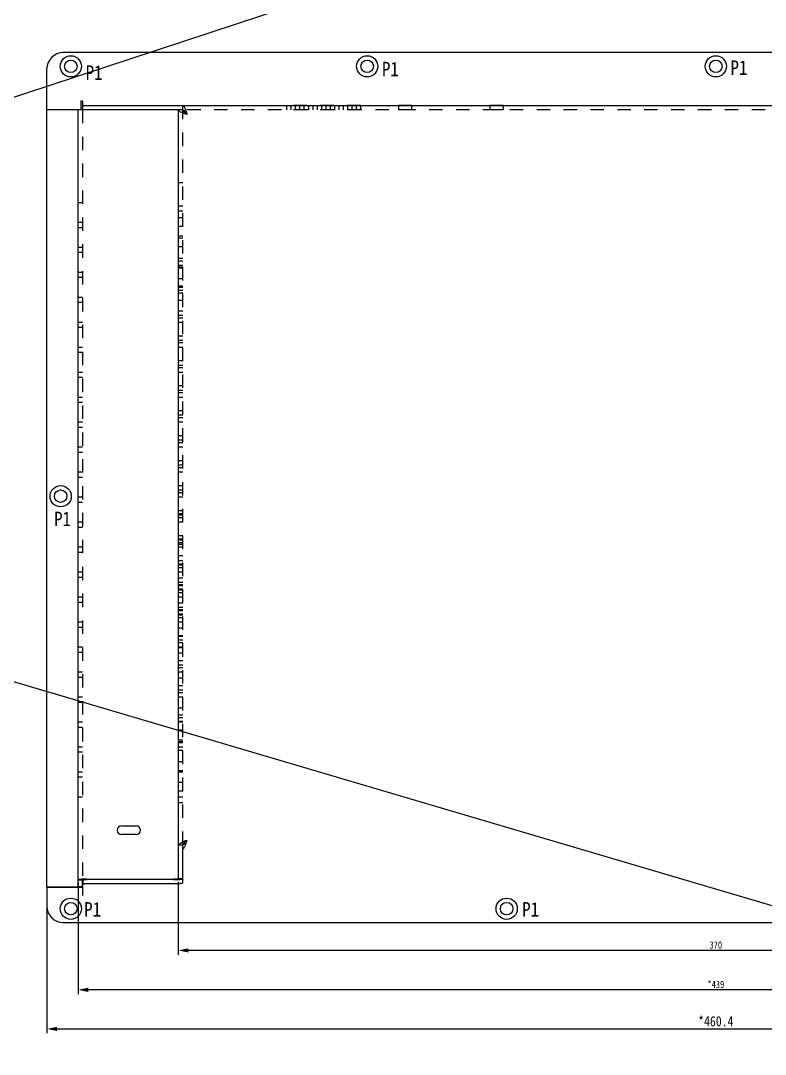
# Model space of a CAD drawing. Header units: millimetres. Extents: x -177 to 18421, y -5017 to 3255.
# Drawn here: x 1905.6 to 2161.9, y 1468.6 to 1824.4 of the extents above; entities that cross this region are included whole.
import ezdxf

# ---------------------------------------------------------------- set-up
doc = ezdxf.new("R2010")
doc.units = ezdxf.units.MM
doc.header["$LTSCALE"] = 46.255
doc.header["$PDMODE"] = 3
doc.header["$PDSIZE"] = 8
doc.linetypes.add('HIDDEN', pattern=[0.2, 0.1, -0.1])
doc.layers.get('0').update_dxf_attribs({"linetype": 'CONTINUOUS'})
doc.layers.get('Defpoints').update_dxf_attribs({"linetype": 'CONTINUOUS'})
doc.layers.add('02___PRT_ALL_AXES', color=7, linetype='CONTINUOUS')
doc.layers.add('DEFAULT_2', color=8, linetype='HIDDEN')
doc.styles.get("Standard").update_dxf_attribs({"font": 'txt', "width": 0.85})
doc.dimstyles.new('DIMSTYLE_1', dxfattribs={"dimtxt": 3.5, "dimasz": 3.5, "dimexe": 1.5, "dimexo": 1, "dimgap": 0.875, "dimtad": 1, "dimdsep": 46, "dimtxsty": 'Standard', "dimblk": '_FILLED', "dimcen": 0.09, "dimadec": 0, "dimazin": 0, "dimtp": 0.01, "dimtm": 0.01, "dimtfac": 1, "dimtofl": 0, "dimtmove": 0, "dimatfit": 3, "dimldrblk": '_FILLED', "dimfxl": 0, "dimtolj": 1, "dimarcsym": 0})
doc.dimstyles.new('DIMSTYLE_2', dxfattribs={"dimtxt": 2.5, "dimasz": 3.5, "dimexe": 1.5, "dimexo": 1, "dimtad": 1, "dimdsep": 46, "dimtxsty": 'Standard', "dimblk": '_FILLED', "dimcen": 0.09, "dimadec": 0, "dimazin": 0, "dimtp": 0.01, "dimtm": 0.01, "dimtfac": 1, "dimtofl": 0, "dimtmove": 0, "dimatfit": 3, "dimldrblk": '_FILLED', "dimfxl": 0, "dimtolj": 1, "dimarcsym": 0})

# ---------------------------------------------------------------- blocks, each defined once
blk = doc.blocks.new('_FILLED')
at = {"color": 0, "linetype": 'ByBlock'}
blk.add_solid([(0, 0), (-1, 0.21), (-1, -0.21)], dxfattribs=at)
blk = doc.blocks.new('*D1')
at = {"color": 0, "linetype": 'Continuous', "lineweight": -2, "transparency": 16777216}
for p, q in [((1914.65, 1525.12), (1914.65, 1475.84)), ((2375.05, 1525.12), (2375.05, 1475.84)), ((1918.15, 1477.34), (2371.55, 1477.34))]:
    blk.add_line(p, q, dxfattribs=at)
at = {"layer": 'Defpoints', "color": 0, "linetype": 'Continuous', "transparency": 16777216}
for p in [(1914.65, 1526.12), (2375.05, 1526.12), (2375.05, 1477.34)]:
    blk.add_point(p, dxfattribs=at)
at = {"color": 0, "linetype": 'Continuous', "lineweight": -2, "transparency": 16777216, "xscale": 3.5, "yscale": 3.5, "zscale": 3.5, "rotation": 180}
blk.add_blockref('_FILLED', (1914.65, 1477.34), dxfattribs=at)
at = {"color": 0, "linetype": 'Continuous', "lineweight": -2, "transparency": 16777216, "xscale": 3.5, "yscale": 3.5, "zscale": 3.5}
blk.add_blockref('_FILLED', (2375.05, 1477.34), dxfattribs=at)
at = {"color": 0, "linetype": 'Continuous', "transparency": 16777216, "insert": (2144.85, 1481.72), "char_height": 3.5, "attachment_point": 2}
blk.add_mtext('\\A1;*460.4', dxfattribs=at)
blk = doc.blocks.new('*D2')
at = {"color": 0, "linetype": 'Continuous', "lineweight": -2, "transparency": 16777216}
for p, q in [((1959.85, 1528.02), (1959.85, 1502.85)), ((2329.85, 1528.02), (2329.85, 1502.85)), ((2326.35, 1504.35), (1963.35, 1504.35))]:
    blk.add_line(p, q, dxfattribs=at)
at = {"layer": 'Defpoints', "color": 0, "linetype": 'Continuous', "transparency": 16777216}
for p in [(1959.85, 1529.02), (2329.85, 1529.02), (1959.85, 1504.35)]:
    blk.add_point(p, dxfattribs=at)
at = {"color": 0, "linetype": 'Continuous', "lineweight": -2, "transparency": 16777216, "xscale": 3.5, "yscale": 3.5, "zscale": 3.5, "rotation": 180}
blk.add_blockref('_FILLED', (1959.85, 1504.35), dxfattribs=at)
at = {"color": 0, "linetype": 'Continuous', "lineweight": -2, "transparency": 16777216, "xscale": 3.5, "yscale": 3.5, "zscale": 3.5}
blk.add_blockref('_FILLED', (2329.85, 1504.35), dxfattribs=at)
at = {"color": 0, "linetype": 'Continuous', "transparency": 16777216, "insert": (2144.85, 1507.48), "char_height": 2.5, "width": 12.75, "attachment_point": 2}
blk.add_mtext('\\A1;370', dxfattribs=at)
blk = doc.blocks.new('*D3')
at = {"color": 0, "linetype": 'Continuous', "lineweight": -2, "transparency": 16777216}
for p, q in [((1925.35, 1527.62), (1925.35, 1489.29)), ((2364.35, 1527.62), (2364.35, 1489.29)), ((2360.85, 1490.79), (1928.85, 1490.79))]:
    blk.add_line(p, q, dxfattribs=at)
at = {"layer": 'Defpoints', "color": 0, "linetype": 'Continuous', "transparency": 16777216}
for p in [(1925.35, 1528.62), (2364.35, 1528.62), (1925.35, 1490.79)]:
    blk.add_point(p, dxfattribs=at)
at = {"color": 0, "linetype": 'Continuous', "lineweight": -2, "transparency": 16777216, "xscale": 3.5, "yscale": 3.5, "zscale": 3.5, "rotation": 180}
blk.add_blockref('_FILLED', (1925.35, 1490.79), dxfattribs=at)
at = {"color": 0, "linetype": 'Continuous', "lineweight": -2, "transparency": 16777216, "xscale": 3.5, "yscale": 3.5, "zscale": 3.5}
blk.add_blockref('_FILLED', (2364.35, 1490.79), dxfattribs=at)
at = {"color": 0, "linetype": 'Continuous', "transparency": 16777216, "insert": (2144.85, 1493.92), "char_height": 2.5, "width": 17, "attachment_point": 2}
blk.add_mtext('\\A1;*439', dxfattribs=at)

msp = doc.modelspace()

# ---------------------------------------------------------------- linework, layer by layer
for p, q in [((-176.891, 2211.998), (3543.087, 1111.998)), ((-176.891, 1111.998), (3158.287, 2211.998))]:
    msp.add_line(p, q)
at = {"color": 3, "linetype": 'Continuous'}
for p, q in [((2369.552, 1813.403), (1920.152, 1813.403)), ((1914.652, 1526.117), (1914.652, 1807.903)), ((1959.852, 1793.703), (1914.652, 1793.703)), ((1925.352, 1526.305), (1925.352, 1793.703)), ((1926.352, 1796.703), (1926.352, 1793.703)), ((1926.852, 1796.703), (1926.352, 1796.703)), ((1926.852, 1796.703), (1926.852, 1795.203)), ((1926.852, 1795.203), (2362.852, 1795.203)), ((1959.852, 1793.703), (1959.852, 1529.017)), ((1940.352, 1547.203), (1945.352, 1547.203)), ((1945.352, 1544.203), (1940.352, 1544.203)), ((1961.352, 1527.518), (1961.352, 1539.214)), ((1926.952, 1523.294), (1926.952, 1527.126)), ((1928.352, 1528.886), (1958.352, 1529.005)), ((1958.352, 1527.256), (1928.452, 1527.256)), ((1959.852, 1529.017), (1959.849, 1529.017)), ((1924.551, 1526.117), (1914.652, 1526.117)), ((1914.652, 1526.094), (1914.652, 1519.503)), ((1914.652, 1526.094), (1926.952, 1526.094)), ((1920.152, 1514.003), (2369.552, 1514.003))]:
    msp.add_line(p, q, dxfattribs=at)
at = {"color": 7, "linetype": 'Continuous'}
for p, q in [((1926.852, 1795.203), (1926.852, 1793.703)), ((1961.352, 1793.703), (1959.852, 1793.703)), ((1961.352, 1793.703), (1961.352, 1795.203)), ((1959.852, 1540.697), (1961.352, 1540.697)), ((1961.352, 1539.214), (1961.352, 1540.708)), ((1925.352, 1528.624), (1926.852, 1528.624)), ((1926.852, 1526.305), (1926.852, 1528.62)), ((1926.952, 1528.62), (1926.952, 1527.126)), ((1958.352, 1528.751), (1928.452, 1528.751)), ((1961.352, 1529.017), (1959.852, 1529.017)), ((1959.856, 1529.009), (1960.061, 1529.01)), ((1924.551, 1526.117), (1925.25, 1526.117)), ((1925.368, 1526.125), (1925.25, 1526.117)), ((1925.352, 1526.305), (1926.852, 1526.305))]:
    msp.add_line(p, q, dxfattribs=at)
at = {"color": 3, "linetype": 'Continuous'}
for centre in [(1922.852, 1808.703), (2024.852, 1808.703), (2144.852, 1808.703), (1919.352, 1660.703), (1922.852, 1518.703), (2072.852, 1518.703)]:
    msp.add_circle(centre, 3.65, dxfattribs=at)
at = {"color": 7, "linetype": 'Continuous'}
for centre in [(1922.852, 1808.703), (2024.852, 1808.703), (2144.852, 1808.703), (1919.352, 1660.703), (1922.852, 1518.703), (2072.852, 1518.703)]:
    msp.add_circle(centre, 2.15, dxfattribs=at)
at = {"color": 3, "linetype": 'Continuous'}
for centre, radius, start, end in [((1920.152, 1807.903), 5.5, 90, 180), ((1940.352, 1545.703), 1.5, 90, 270), ((1945.352, 1545.703), 1.5, 270, 90), ((1928.024, 1505.678), 23.202, 92.68598, 92.93788), ((1928.078, 1504.54), 24.341, 92.55412, 92.68698), ((1920.152, 1519.503), 5.5, 180, 270)]:
    msp.add_arc(centre, radius, start, end, dxfattribs=at)
for points, knots in [([(1959.852, 1793.703), (1959.852, 1793.556), (1960.048, 1793.328), (1960.376, 1793.122), (1960.751, 1792.937), (1961.202, 1792.755), (1961.909, 1792.502), (1962.468, 1792.325), (1962.852, 1792.203)], [0, 0, 0, 0, 0.1275488, 0.2247743, 0.3460745, 0.4889322, 0.6491484, 1, 1, 1, 1]), ([(1961.352, 1795.203), (1961.498, 1795.203), (1961.726, 1795.006), (1961.932, 1794.678), (1962.117, 1794.303), (1962.299, 1793.852), (1962.552, 1793.145), (1962.729, 1792.586), (1962.852, 1792.203)], [0, 0, 0, 0, 0.1275488, 0.2247743, 0.3460745, 0.4889322, 0.6491484, 1, 1, 1, 1]), ([(1959.852, 1540.697), (1959.852, 1540.699), (1959.852, 1540.703), (1959.854, 1540.707), (1959.854, 1540.708)], [0, 0, 0, 0, 0.485587, 1, 1, 1, 1]), ([(1959.854, 1540.708), (1959.856, 1540.712), (1959.869, 1540.732), (1959.886, 1540.749), (1959.899, 1540.763)], [0, 0, 0, 0, 0.1669063, 1, 1, 1, 1]), ([(1959.899, 1540.763), (1959.944, 1540.81), (1960.066, 1540.916), (1960.398, 1541.185), (1960.963, 1541.582), (1961.801, 1542.042), (1962.491, 1542.203), (1962.852, 1542.203)], [0, 0, 0, 0, 0.058, 0.1449947, 0.3828621, 0.6762686, 1, 1, 1, 1]), ([(1961.352, 1539.214), (1961.506, 1539.254), (1961.715, 1539.473), (1961.93, 1539.819), (1962.193, 1540.353), (1962.499, 1541.156), (1962.729, 1541.839), (1962.852, 1542.203)], [0, 0, 0, 0, 0.140699, 0.242336, 0.3649898, 0.6621343, 1, 1, 1, 1]), ([(1926.835, 1528.85), (1926.63, 1528.839), (1926.267, 1528.816), (1925.846, 1528.771), (1925.592, 1528.729), (1925.465, 1528.696), (1925.389, 1528.67), (1925.352, 1528.638), (1925.352, 1528.624)], [0, 0, 0, 0, 0.4062035, 0.7185186, 0.8330944, 0.9177286, 0.972088, 1, 1, 1, 1]), ([(1928.452, 1527.256), (1928.26, 1527.256), (1927.982, 1527.252), (1927.629, 1527.236), (1927.404, 1527.22), (1927.221, 1527.202), (1927.079, 1527.18), (1927.001, 1527.162), (1926.952, 1527.138), (1926.952, 1527.126)], [0, 0, 0, 0, 0.3784654, 0.5496063, 0.6998329, 0.823498, 0.9160824, 0.974629, 1, 1, 1, 1]), ([(1928.352, 1528.886), (1928.234, 1528.886), (1927.782, 1528.884), (1927.329, 1528.872), (1926.993, 1528.857)], [0, 0, 0, 0, 0.2588124, 1, 1, 1, 1]), ([(1958.352, 1529.005), (1958.537, 1529.006), (1958.881, 1529.009), (1959.335, 1529.009), (1959.648, 1529.016), (1959.804, 1529.013), (1959.849, 1529.017)], [0, 0, 0, 0, 0.3707713, 0.688843, 0.9090131, 1, 1, 1, 1]), ([(1961.352, 1527.518), (1961.352, 1527.492), (1961.252, 1527.446), (1961.097, 1527.41), (1960.812, 1527.365), (1960.447, 1527.329), (1959.997, 1527.297), (1959.29, 1527.265), (1958.734, 1527.256), (1958.352, 1527.256)], [0, 0, 0, 0, 0.0253717, 0.0839188, 0.1765037, 0.300169, 0.4503942, 0.6215376, 1, 1, 1, 1]), ([(1925.136, 1526.211), (1925.097, 1526.203), (1924.903, 1526.164), (1924.707, 1526.138), (1924.551, 1526.117)], [0, 0, 0, 0, 0.2008242, 1, 1, 1, 1]), ([(1925.352, 1526.305), (1925.352, 1526.281), (1925.256, 1526.239), (1925.19, 1526.223), (1925.136, 1526.211)], [0, 0, 0, 0, 0.3014351, 1, 1, 1, 1])]:
    msp.add_open_spline(points, degree=3, knots=knots, dxfattribs=at)
at = {"color": 7, "linetype": 'Continuous'}
for points, knots in [([(1961.352, 1793.703), (1961.352, 1793.413), (1961.72, 1792.974), (1962.29, 1792.562), (1962.659, 1792.325), (1962.852, 1792.203)], [0, 0, 0, 0, 0.4006987, 0.6839142, 1, 1, 1, 1]), ([(1961.352, 1793.703), (1961.641, 1793.703), (1962.08, 1793.334), (1962.493, 1792.764), (1962.729, 1792.395), (1962.852, 1792.203)], [0, 0, 0, 0, 0.4006987, 0.6839142, 1, 1, 1, 1]), ([(1961.352, 1540.708), (1961.646, 1540.746), (1962.064, 1541.11), (1962.492, 1541.669), (1962.729, 1542.02), (1962.852, 1542.203)], [0, 0, 0, 0, 0.4139201, 0.6931639, 1, 1, 1, 1]), ([(1961.353, 1540.708), (1961.354, 1540.712), (1961.36, 1540.73), (1961.368, 1540.747), (1961.374, 1540.761)], [0, 0, 0, 0, 0.1822618, 1, 1, 1, 1]), ([(1961.374, 1540.761), (1961.378, 1540.768), (1961.393, 1540.8), (1961.411, 1540.831), (1961.424, 1540.855)], [0, 0, 0, 0, 0.2143386, 1, 1, 1, 1]), ([(1961.424, 1540.855), (1961.491, 1540.973), (1961.654, 1541.228), (1961.942, 1541.62), (1962.303, 1542.016), (1962.662, 1542.203), (1962.852, 1542.203)], [0, 0, 0, 0, 0.2007611, 0.4486434, 0.7188814, 1, 1, 1, 1]), ([(1927.056, 1528.756), (1927.015, 1528.743), (1926.948, 1528.72), (1926.885, 1528.683), (1926.867, 1528.661)], [0, 0, 0, 0, 0.6059271, 1, 1, 1, 1]), ([(1926.952, 1528.62), (1926.952, 1528.633), (1927.001, 1528.656), (1927.037, 1528.664), (1927.066, 1528.67)], [0, 0, 0, 0, 0.3023329, 1, 1, 1, 1]), ([(1927.066, 1528.67), (1927.14, 1528.686), (1927.325, 1528.708), (1927.786, 1528.743), (1928.174, 1528.751), (1928.452, 1528.751)], [0, 0, 0, 0, 0.1645825, 0.4000413, 1, 1, 1, 1]), ([(1958.352, 1528.751), (1958.734, 1528.751), (1959.29, 1528.76), (1959.997, 1528.791), (1960.447, 1528.823), (1960.812, 1528.859), (1961.097, 1528.904), (1961.252, 1528.94), (1961.352, 1528.986), (1961.352, 1529.012)], [0, 0, 0, 0, 0.3784624, 0.5496058, 0.699831, 0.8234963, 0.9160812, 0.9746283, 1, 1, 1, 1]), ([(1960.061, 1529.01), (1960.365, 1529.011), (1960.793, 1529.017), (1961.222, 1529.011), (1961.347, 1529.017)], [0, 0, 0, 0, 0.7075581, 1, 1, 1, 1]), ([(1926.852, 1526.305), (1926.852, 1526.294), (1926.808, 1526.273), (1926.738, 1526.256), (1926.609, 1526.234), (1926.44, 1526.213), (1926.225, 1526.191), (1925.863, 1526.159), (1925.573, 1526.139), (1925.368, 1526.125)], [0, 0, 0, 0, 0.0225616, 0.0750788, 0.1593661, 0.2744982, 0.418712, 0.5896513, 1, 1, 1, 1])]:
    msp.add_open_spline(points, degree=3, knots=knots, dxfattribs=at)
msp.add_open_spline([(1926.867, 1528.661), (1926.858, 1528.65), (1926.852, 1528.637), (1926.852, 1528.624)], degree=3, dxfattribs=at)
at = {"layer": '02___PRT_ALL_AXES', "color": 8, "linetype": 'HIDDEN'}
for p, q in [((1997.102, 1795.203), (1997.102, 1793.703)), ((2022.602, 1795.203), (1997.102, 1795.203)), ((2022.602, 1793.703), (1997.102, 1793.703)), ((1998.602, 1795.203), (1998.602, 1793.703)), ((2000.102, 1795.203), (2000.102, 1793.703)), ((2001.602, 1795.203), (2001.602, 1793.703)), ((2003.102, 1795.203), (2003.102, 1793.703)), ((2004.602, 1795.203), (2004.602, 1793.703)), ((2006.102, 1795.203), (2006.102, 1793.703)), ((2007.602, 1795.203), (2007.602, 1793.703)), ((2009.102, 1795.203), (2009.102, 1793.703)), ((2010.602, 1795.203), (2010.602, 1793.703)), ((2012.102, 1795.203), (2012.102, 1793.703)), ((2013.602, 1795.203), (2013.602, 1793.703)), ((2015.102, 1795.203), (2015.102, 1793.703)), ((2016.602, 1795.203), (2016.602, 1793.703)), ((2018.102, 1795.203), (2018.102, 1793.703)), ((2019.602, 1795.203), (2019.602, 1793.703)), ((2021.102, 1795.203), (2021.102, 1793.703)), ((2022.602, 1795.203), (2022.602, 1793.703)), ((2035.602, 1795.203), (2035.602, 1793.703)), ((2040.102, 1795.203), (2035.602, 1795.203)), ((2040.102, 1793.703), (2035.602, 1793.703)), ((2040.102, 1795.203), (2040.102, 1793.703)), ((2067.102, 1795.203), (2067.102, 1793.703)), ((2071.602, 1795.203), (2067.102, 1795.203)), ((2071.602, 1793.703), (2067.102, 1793.703)), ((2071.602, 1795.203), (2071.602, 1793.703))]:
    msp.add_line(p, q, dxfattribs=at)
at = {"layer": 'DEFAULT_2', "color": 8, "linetype": 'HIDDEN'}
for p, q in [((1926.852, 1793.703), (1926.852, 1528.62)), ((1961.352, 1540.708), (1961.352, 1793.703)), ((2328.352, 1793.703), (1961.352, 1793.703)), ((1959.852, 1768.703), (1961.352, 1768.703)), ((1926.852, 1761.745), (1925.352, 1761.745)), ((1959.852, 1760.697), (1961.352, 1760.697)), ((1961.352, 1758.855), (1959.852, 1758.855)), ((1926.852, 1754.945), (1925.352, 1754.945)), ((1959.852, 1756.697), (1961.352, 1756.697)), ((1926.852, 1753.145), (1925.352, 1753.145)), ((1959.852, 1753.697), (1961.352, 1753.697)), ((1961.352, 1750.255), (1959.852, 1750.255)), ((1959.852, 1749.697), (1961.352, 1749.697)), ((1926.852, 1746.345), (1925.352, 1746.345)), ((1926.852, 1744.545), (1925.352, 1744.545)), ((1959.852, 1746.697), (1961.352, 1746.697)), ((1959.852, 1742.697), (1961.352, 1742.697)), ((1961.352, 1741.655), (1959.852, 1741.655)), ((1961.352, 1740.15), (1959.852, 1740.15)), ((1926.852, 1737.745), (1925.352, 1737.745)), ((1959.852, 1739.697), (1961.352, 1739.697)), ((1961.352, 1739.249), (1959.852, 1739.249)), ((1926.852, 1735.945), (1925.352, 1735.945)), ((1959.852, 1735.697), (1961.352, 1735.697)), ((1961.352, 1733.055), (1959.852, 1733.055)), ((1959.852, 1732.697), (1961.352, 1732.697)), ((1961.352, 1731.55), (1959.852, 1731.55)), ((1961.352, 1730.649), (1959.852, 1730.649)), ((1926.852, 1729.145), (1925.352, 1729.145)), ((1926.852, 1727.345), (1925.352, 1727.345)), ((1959.852, 1728.169), (1961.352, 1728.169)), ((1961.352, 1724.455), (1959.852, 1724.455)), ((1961.352, 1722.95), (1959.852, 1722.95)), ((1926.852, 1720.545), (1925.352, 1720.545)), ((1926.852, 1718.745), (1925.352, 1718.745)), ((1961.352, 1722.049), (1959.852, 1722.049)), ((1961.352, 1720.545), (1959.852, 1720.545)), ((1961.352, 1715.855), (1959.852, 1715.855)), ((1926.852, 1711.945), (1925.352, 1711.945)), ((1961.352, 1714.35), (1959.852, 1714.35)), ((1961.352, 1713.449), (1959.852, 1713.449)), ((1961.352, 1711.945), (1959.852, 1711.945)), ((1926.852, 1710.145), (1925.352, 1710.145)), ((1961.352, 1707.255), (1959.852, 1707.255)), ((1961.352, 1705.75), (1959.852, 1705.75)), ((1961.352, 1704.849), (1959.852, 1704.849)), ((1926.852, 1703.345), (1925.352, 1703.345)), ((1926.852, 1701.545), (1925.352, 1701.545)), ((1961.352, 1703.345), (1959.852, 1703.345)), ((1961.352, 1698.655), (1959.852, 1698.655)), ((1926.852, 1694.745), (1925.352, 1694.745)), ((1961.352, 1697.15), (1959.852, 1697.15)), ((1961.352, 1696.249), (1959.852, 1696.249)), ((1961.352, 1694.745), (1959.852, 1694.745)), ((1926.852, 1692.945), (1925.352, 1692.945)), ((1961.352, 1690.055), (1959.852, 1690.055)), ((1961.352, 1688.55), (1959.852, 1688.55)), ((1961.352, 1687.649), (1959.852, 1687.649)), ((1926.852, 1686.145), (1925.352, 1686.145)), ((1926.852, 1684.345), (1925.352, 1684.345)), ((1961.352, 1686.145), (1959.852, 1686.145)), ((1961.352, 1681.455), (1959.852, 1681.455)), ((1961.352, 1679.95), (1959.852, 1679.95)), ((1926.852, 1677.545), (1925.352, 1677.545)), ((1961.352, 1679.049), (1959.852, 1679.049)), ((1961.352, 1677.545), (1959.852, 1677.545)), ((1926.852, 1675.745), (1925.352, 1675.745)), ((1961.352, 1672.855), (1959.852, 1672.855)), ((1926.852, 1668.945), (1925.352, 1668.945)), ((1961.352, 1671.35), (1959.852, 1671.35)), ((1961.352, 1670.449), (1959.852, 1670.449)), ((1961.352, 1668.945), (1959.852, 1668.945)), ((1926.852, 1667.145), (1925.352, 1667.145)), ((1961.352, 1664.255), (1959.852, 1664.255)), ((1961.352, 1662.75), (1959.852, 1662.75)), ((1961.352, 1661.849), (1959.852, 1661.849)), ((1926.852, 1660.345), (1925.352, 1660.345)), ((1926.852, 1658.545), (1925.352, 1658.545)), ((1961.352, 1660.345), (1959.852, 1660.345)), ((1961.352, 1655.655), (1959.852, 1655.655)), ((1959.852, 1654.703), (1961.352, 1654.703)), ((1926.852, 1651.745), (1925.352, 1651.745)), ((1961.352, 1654.15), (1959.852, 1654.15)), ((1961.352, 1653.249), (1959.852, 1653.249)), ((1961.352, 1651.745), (1959.852, 1651.745)), ((1926.852, 1649.945), (1925.352, 1649.945)), ((1961.352, 1647.055), (1959.852, 1647.055)), ((1959.852, 1646.019), (1961.352, 1646.019)), ((1961.352, 1645.55), (1959.852, 1645.55)), ((1961.352, 1644.649), (1959.852, 1644.649)), ((1959.852, 1644.253), (1961.352, 1644.253)), ((1926.852, 1643.145), (1925.352, 1643.145)), ((1926.852, 1641.345), (1925.352, 1641.345)), ((1961.352, 1643.145), (1959.852, 1643.145)), ((1959.852, 1640.291), (1961.352, 1640.291)), ((1961.352, 1638.455), (1959.852, 1638.455)), ((1959.852, 1637.419), (1961.352, 1637.419)), ((1961.352, 1636.95), (1959.852, 1636.95)), ((1926.852, 1634.545), (1925.352, 1634.545)), ((1961.352, 1636.049), (1959.852, 1636.049)), ((1961.352, 1634.545), (1959.852, 1634.545)), ((1926.852, 1632.745), (1925.352, 1632.745)), ((1959.852, 1632.612), (1961.352, 1632.612)), ((1959.852, 1631.166), (1961.352, 1631.166)), ((1959.852, 1630.265), (1961.352, 1630.265)), ((1961.352, 1629.855), (1959.852, 1629.855)), ((1959.852, 1628.819), (1961.352, 1628.819)), ((1961.352, 1628.35), (1959.852, 1628.35)), ((1961.352, 1627.449), (1959.852, 1627.449)), ((1926.852, 1625.945), (1925.352, 1625.945)), ((1926.852, 1624.145), (1925.352, 1624.145)), ((1961.352, 1625.945), (1959.852, 1625.945)), ((1959.852, 1624.012), (1961.352, 1624.012)), ((1959.852, 1622.566), (1961.352, 1622.566)), ((1959.852, 1621.665), (1961.352, 1621.665)), ((1961.352, 1621.255), (1959.852, 1621.255)), ((1959.852, 1620.219), (1961.352, 1620.219)), ((1961.352, 1619.75), (1959.852, 1619.75)), ((1926.852, 1617.345), (1925.352, 1617.345)), ((1926.852, 1615.545), (1925.352, 1615.545)), ((1961.352, 1618.849), (1959.852, 1618.849)), ((1961.352, 1617.345), (1959.852, 1617.345)), ((1959.852, 1615.412), (1961.352, 1615.412)), ((1961.352, 1612.655), (1959.852, 1612.655)), ((1959.852, 1612.54), (1961.352, 1612.54)), ((1926.852, 1608.745), (1925.352, 1608.745)), ((1961.352, 1611.15), (1959.852, 1611.15)), ((1961.352, 1610.249), (1959.852, 1610.249)), ((1961.352, 1608.745), (1959.852, 1608.745)), ((1959.852, 1608.578), (1961.352, 1608.578)), ((1926.852, 1606.945), (1925.352, 1606.945)), ((1959.852, 1606.812), (1961.352, 1606.812)), ((1961.352, 1604.055), (1959.852, 1604.055)), ((1961.352, 1602.55), (1959.852, 1602.55)), ((1961.352, 1601.649), (1959.852, 1601.649)), ((1926.852, 1600.145), (1925.352, 1600.145)), ((1926.852, 1598.345), (1925.352, 1598.345)), ((1961.352, 1600.145), (1959.852, 1600.145)), ((1961.352, 1598.103), (1959.852, 1598.103)), ((1961.352, 1595.455), (1959.852, 1595.455)), ((1926.852, 1591.545), (1925.352, 1591.545)), ((1961.352, 1593.95), (1959.852, 1593.95)), ((1961.352, 1593.049), (1959.852, 1593.049)), ((1961.352, 1591.545), (1959.852, 1591.545)), ((1926.852, 1589.745), (1925.352, 1589.745)), ((1959.852, 1587.83), (1961.352, 1587.83)), ((1961.352, 1585.35), (1959.852, 1585.35)), ((1961.352, 1584.449), (1959.852, 1584.449)), ((1926.852, 1582.945), (1925.352, 1582.945)), ((1926.852, 1581.145), (1925.352, 1581.145)), ((1959.852, 1583.303), (1961.352, 1583.303)), ((1961.352, 1582.945), (1959.852, 1582.945)), ((1959.852, 1580.303), (1961.352, 1580.303)), ((1961.352, 1576.75), (1959.852, 1576.75)), ((1959.852, 1576.303), (1961.352, 1576.303)), ((1926.852, 1574.345), (1925.352, 1574.345)), ((1961.352, 1575.849), (1959.852, 1575.849)), ((1961.352, 1574.345), (1959.852, 1574.345)), ((1959.852, 1573.303), (1961.352, 1573.303)), ((1926.852, 1572.545), (1925.352, 1572.545)), ((1961.352, 1569.303), (1959.852, 1569.303)), ((1926.852, 1565.745), (1925.352, 1565.745)), ((1959.852, 1566.303), (1961.352, 1566.303)), ((1961.352, 1565.745), (1959.852, 1565.745)), ((1926.852, 1563.945), (1925.352, 1563.945)), ((1959.852, 1562.303), (1961.352, 1562.303)), ((1959.852, 1559.303), (1961.352, 1559.303)), ((1926.852, 1557.145), (1925.352, 1557.145)), ((1961.352, 1557.145), (1959.852, 1557.145)), ((1959.852, 1555.303), (1961.352, 1555.303)), ((1958.352, 1529.005), (1959.671, 1529.009)), ((1959.671, 1529.009), (1959.856, 1529.009))]:
    msp.add_line(p, q, dxfattribs=at)
for points, knots in [([(1961.352, 1540.697), (1961.352, 1540.699), (1961.352, 1540.703), (1961.353, 1540.707), (1961.353, 1540.708)], [0, 0, 0, 0, 0.496194, 1, 1, 1, 1]), ([(1928.352, 1528.886), (1928.102, 1528.886), (1927.668, 1528.866), (1927.233, 1528.809), (1927.056, 1528.756)], [0, 0, 0, 0, 0.5748853, 1, 1, 1, 1])]:
    msp.add_open_spline(points, degree=3, knots=knots, dxfattribs=at)

# ---------------------------------------------------------------- texts
at = {"color": 2, "linetype": 'Continuous', "char_height": 5, "width": 8.5, "attachment_point": 1, "line_spacing_factor": 0.9}
for insert in [(1927.981, 1809.032), (2029.947, 1810.243), (2149.928, 1810.718), (1917.107, 1655.398), (1927.469, 1520.987), (2078.237, 1520.992)]:
    msp.add_mtext('P1', dxfattribs=dict(at, insert=insert))

# ---------------------------------------------------------------- dimensions: what is measured, and where the dimension line sits
at = {"color": 2, "linetype": 'Continuous'}
dim = msp.add_linear_dim(base=(1925.352, 1490.794), p1=(2364.352, 1528.624), p2=(1925.352, 1528.624), angle=180, text='*<>', dimstyle='DIMSTYLE_2', dxfattribs=at)
dim.commit()
dim.dimension.update_dxf_attribs({"geometry": '*D3', "text_midpoint": (2144.852, 1490.794), "dimtype": 160})
dim = msp.add_linear_dim(base=(1959.852, 1504.352), p1=(2329.852, 1529.017), p2=(1959.852, 1529.017), angle=180, dimstyle='DIMSTYLE_2', dxfattribs=at)
dim.commit()
dim.dimension.update_dxf_attribs({"geometry": '*D2', "text_midpoint": (2144.852, 1504.352), "dimtype": 160})
dim = msp.add_linear_dim(base=(2375.052, 1477.343), p1=(1914.652, 1526.117), p2=(2375.052, 1526.117), text='*<>', dimstyle='DIMSTYLE_1', dxfattribs=at)
dim.commit()
dim.dimension.update_dxf_attribs({"geometry": '*D1', "text_midpoint": (2144.852, 1477.343), "dimtype": 160})

doc.saveas('drawing.dxf')
